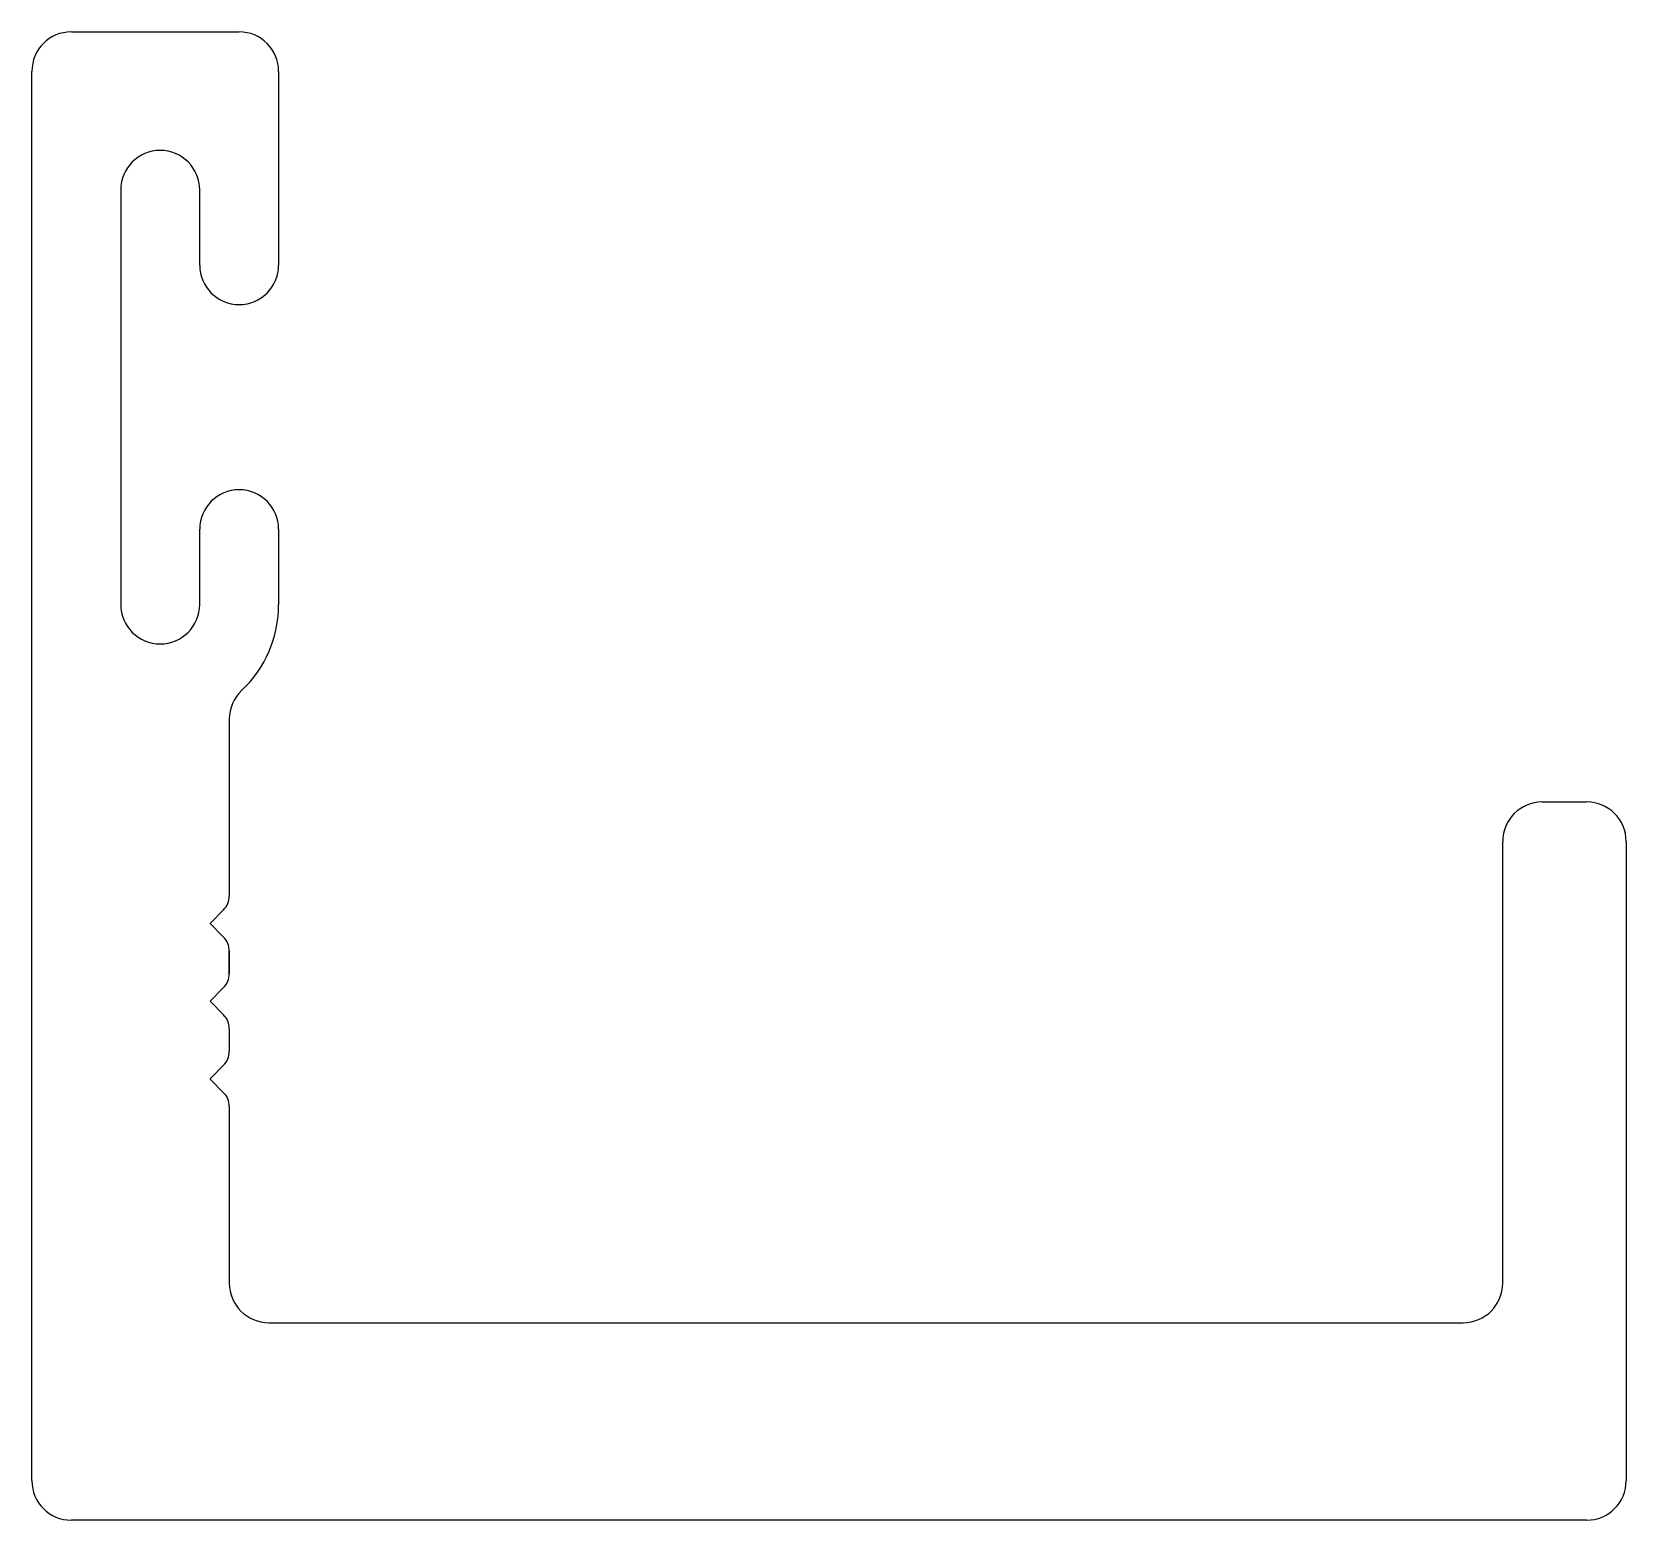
# Model space of a CAD drawing. Extents: x -10.2 to 10.3, y 0.4 to 19.5.
import ezdxf

# ---------------------------------------------------------------- set-up
doc = ezdxf.new("R2010")
doc.units = 0
doc.header["$MEASUREMENT"] = 0
doc.layers.get('0').update_dxf_attribs({"linetype": 'CONTINUOUS'})

msp = doc.modelspace()

# ---------------------------------------------------------------- linework, layer by layer
at = {"color": 7, "linetype": 'Continuous'}
for p, q in [((-9.728, 19.55), (-7.569, 19.55)), ((-10.236, 0.913), (-10.236, 19.042)), ((-7.061, 19.042), (-7.061, 16.55)), ((-9.093, 17.518), (-9.093, 12.184)), ((-8.077, 16.55), (-8.077, 17.518)), ((-8.077, 12.184), (-8.077, 13.152)), ((-7.061, 13.152), (-7.061, 12.184)), ((-7.696, 10.708), (-7.696, 8.434)), ((9.195, 9.644), (9.767, 9.644)), ((8.687, 3.453), (8.687, 9.136)), ((10.275, 9.136), (10.275, 0.913)), ((-7.696, 8.434), (-7.696, 8.434)), ((-7.696, 8.434), (-7.696, 8.434)), ((-7.696, 8.434), (-7.696, 8.434)), ((-7.769, 8.258), (-7.94, 8.086)), ((-7.94, 8.075), (-7.769, 7.904)), ((-7.696, 7.727), (-7.696, 7.434)), ((-7.696, 7.434), (-7.696, 7.727)), ((-7.696, 7.727), (-7.696, 7.434)), ((-7.696, 7.434), (-7.696, 7.727)), ((-7.696, 7.727), (-7.696, 7.434)), ((-7.769, 7.258), (-7.94, 7.087)), ((-7.94, 7.075), (-7.769, 6.904)), ((-7.696, 6.727), (-7.696, 6.434)), ((-7.769, 6.258), (-7.94, 6.087)), ((-7.94, 6.075), (-7.769, 5.904)), ((-7.696, 5.727), (-7.696, 3.453)), ((-7.188, 2.945), (8.179, 2.945)), ((9.767, 0.405), (-9.728, 0.405))]:
    msp.add_line(p, q, dxfattribs=at)
for centre, radius, start, end in [((-9.728, 19.042), 0.508, 90.0002, 179.9998), ((-7.569, 19.042), 0.508, 0, 90), ((-8.585, 17.518), 0.508, 0, 180), ((-7.569, 16.55), 0.508, 180, 0), ((-7.569, 13.152), 0.508, 0, 180), ((-8.585, 12.184), 0.508, 180, 360), ((-8.585, 12.184), 1.524, 313.4328, 0), ((-7.188, 10.708), 0.508, 133.4328, 180), ((9.195, 9.136), 0.508, 90, 180), ((9.767, 9.136), 0.508, 0, 90), ((-7.946, 8.434), 0.25, 315, 360), ((-7.935, 8.081), 0.008, 135, 225), ((-7.946, 7.727), 0.25, 0, 45), ((-7.946, 7.434), 0.25, 315, 360), ((-7.935, 7.081), 0.008, 135, 225), ((-7.946, 6.727), 0.25, 360, 45), ((-7.946, 6.434), 0.25, 315, 360), ((-7.935, 6.081), 0.008, 135, 225), ((-7.946, 5.727), 0.25, 0, 45), ((-7.188, 3.453), 0.508, 180, 270), ((8.179, 3.453), 0.508, 270, 360), ((-9.728, 0.913), 0.508, 180, 270), ((9.767, 0.913), 0.508, 270, 0)]:
    msp.add_arc(centre, radius, start, end, dxfattribs=at)

doc.saveas('drawing.dxf')
